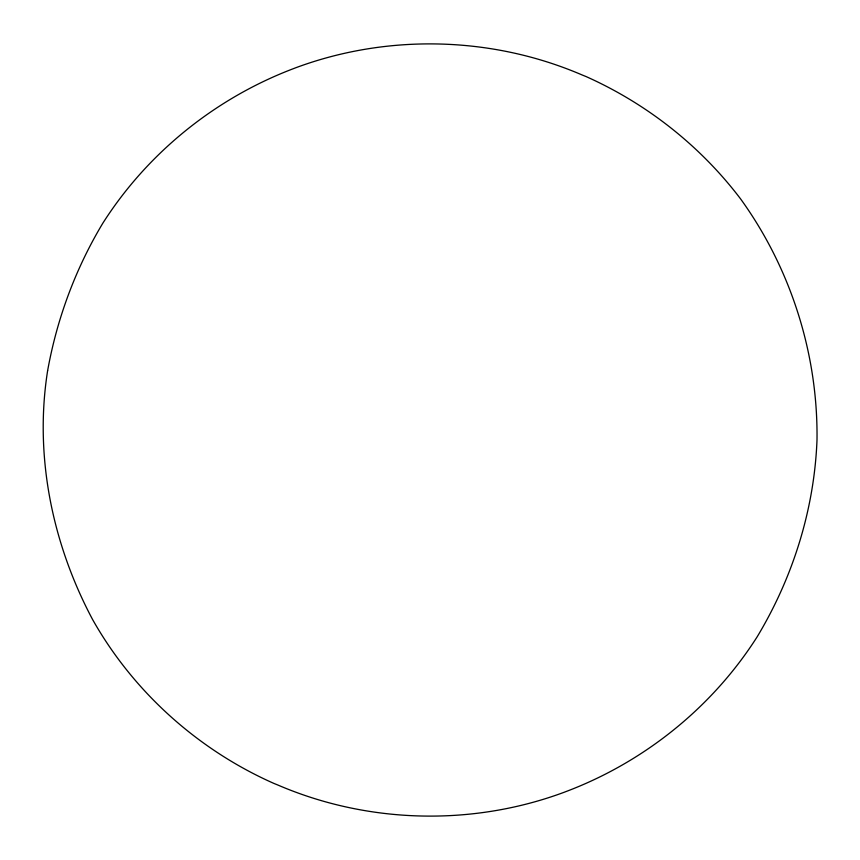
<?xml version="1.0" encoding="UTF-8"?>
<svg xmlns="http://www.w3.org/2000/svg" width="860" height="860" viewBox="0 0 860 860"><rect width="100%" height="100%" fill="white"/><g stroke="black" fill="none" stroke-linecap="round" stroke-linejoin="round"><path stroke-width="1.29" d="M47.622 370.714C34.131 455.908 52.299 543.896 92.633 619.598C133.483 691.956 197.972 749.759 273.867 783.406L277.791 784.997C367.811 823.74 471.989 826.406 563.891 792.372L567.525 790.985C645.107 761.293 712.574 706.899 757.208 636.744C792.952 577.339 814.302 509.378 817 439.987C818.096 354.137 790.845 268.438 740.567 198.875C700.341 145.877 646.849 103.748 586.144 76.594L582.209 75.003C492.189 36.26 388.021 33.594 296.109 67.628L292.475 69.015C214.892 98.706 147.436 153.101 102.791 223.256C75.572 268.567 56.964 318.694 47.622 370.714"/></g></svg>
